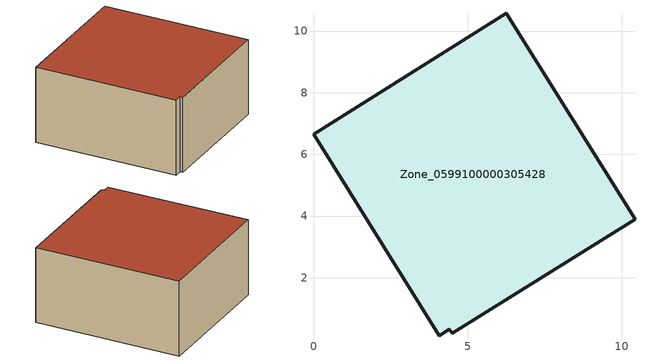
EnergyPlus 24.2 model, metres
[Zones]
Zone_0599100000305428
 floor ground (C_G): 4.4,0.33 4.08,0.12 0,6.66 6.25,10.58 10.42,3.9 4.49,0.21 z0
 wall outside (C_F): 10.42,3.9 6.25,10.58 0,6.66 4.08,0.12 4.4,0.33 4.49,0.21 10.42,3.9 z0:4.09
 roof outside (C_R): 4.49,0.21 10.42,3.9 6.25,10.58 0,6.66 4.08,0.12 4.4,0.33 z4.09
[BUILDING]
Pand.0599100000305428: North Axis=0; Terrain=City; Loads Convergence Tolerance Value=0.04; Temperature Convergence Tolerance Value=0.4; Solar Distribution=FullExterior; Maximum Number of Warmup Days=25; Minimum Number of Warmup Days=1
[Site:Location]
Rotterdam.The.Hague.AP_ZH_NLD Design_Conditions: Latitude=51.96; Longitude=4.45; Time Zone=1; Elevation=-4.5
[SITE:GROUNDTEMPERATURE:BUILDINGSURFACE]
18, 18, 18, 18, 18, 18, 18, 18, 18, 18, 18, 18
[MATERIAL] Thermal Absorptance=0.9; Solar Absorptance=0.7; Visible Absorptance=0.7
Name | Roughness | Thickness | Conductivity | Density | Specific Heat
G.TC.1946 | MediumSmooth | 0.15 | 1 | 540 | 1210
F.TC.1946 | Rough | 0.3 | 0.857143 | 1920 | 840
R.TC.1946 | MediumRough | 0.2 | 0.909091 | 1500 | 1000
[CONSTRUCTION]
C_G: G.TC.1946
C_F: F.TC.1946
C_R: R.TC.1946
[ZONE]
Zone_0599100000305428: Type=1; Multiplier=1; Ceiling Height=Autocalculate; Volume=Autocalculate; Floor Area=autocalculate; Part of Total Floor Area=Yes
[ZONEINFILTRATION:DESIGNFLOWRATE]
Infil_Zone_0599100000305428: Zone or ZoneList or Space or SpaceList=Zone_0599100000305428; Schedule=AlwaysOn; Design Flow Rate Calculation Method=Flow/Area; Flow Rate per Floor Area=0.003; Constant Term Coefficient=1; Temperature Term Coefficient=0; Velocity Term Coefficient=0; Velocity Squared Term Coefficient=0
[HVACTEMPLATE:ZONE:IDEALLOADSAIRSYSTEM]
Zone_0599100000305428: Maximum Heating Supply Air Temperature=50; Minimum Cooling Supply Air Temperature=13; Maximum Heating Supply Air Humidity Ratio=0.0156; Minimum Cooling Supply Air Humidity Ratio=0.0077; Heating Limit=NoLimit; Cooling Limit=NoLimit; Dehumidification Control Type=ConstantSensibleHeatRatio; Cooling Sensible Heat Ratio=0.7; Dehumidification Setpoint=60; Humidification Control Type=None; Humidification Setpoint=30; Outdoor Air Method=None; Outdoor Air Flow Rate per Person=0.00944; Outdoor Air Flow Rate per Zone Floor Area=0; Outdoor Air Flow Rate per Zone=0; Demand Controlled Ventilation Type=None; Outdoor Air Economizer Type=NoEconomizer; Heat Recovery Type=None; Sensible Heat Recovery Effectiveness=0.7; Latent Heat Recovery Effectiveness=0.65
[ZONECONTROL:THERMOSTAT]
ThermostatControl_Zone_0599100000305428: Zone or ZoneList=Zone_0599100000305428; Control Type Schedule=DualSetpointControlType; Control 1=Thermostat_Zone_0599100000305428; Temperature Difference Between Cutout And Setpoint=0
[THERMOSTATSETPOINT:DUALSETPOINT]
Thermostat_Zone_0599100000305428: Heating Setpoint Temperature Schedule=HeatingSetpoint_Zone_0599100000305428; Cooling Setpoint Temperature Schedule=CoolingSetpoint_Zone_0599100000305428
[SCHEDULE:COMPACT]
HeatingSetpoint_Zone_0599100000305428: Through: 12/31, For: AllDays, Until: 24:00, 21
CoolingSetpoint_Zone_0599100000305428: Through: 12/31, For: AllDays, Until: 24:00, 24
DualSetpointControlType: Through: 12/31, For: AllDays, Until: 24:00, 4
AlwaysOn: Through: 12/31, For: AllDays, Until: 24:00, 1
